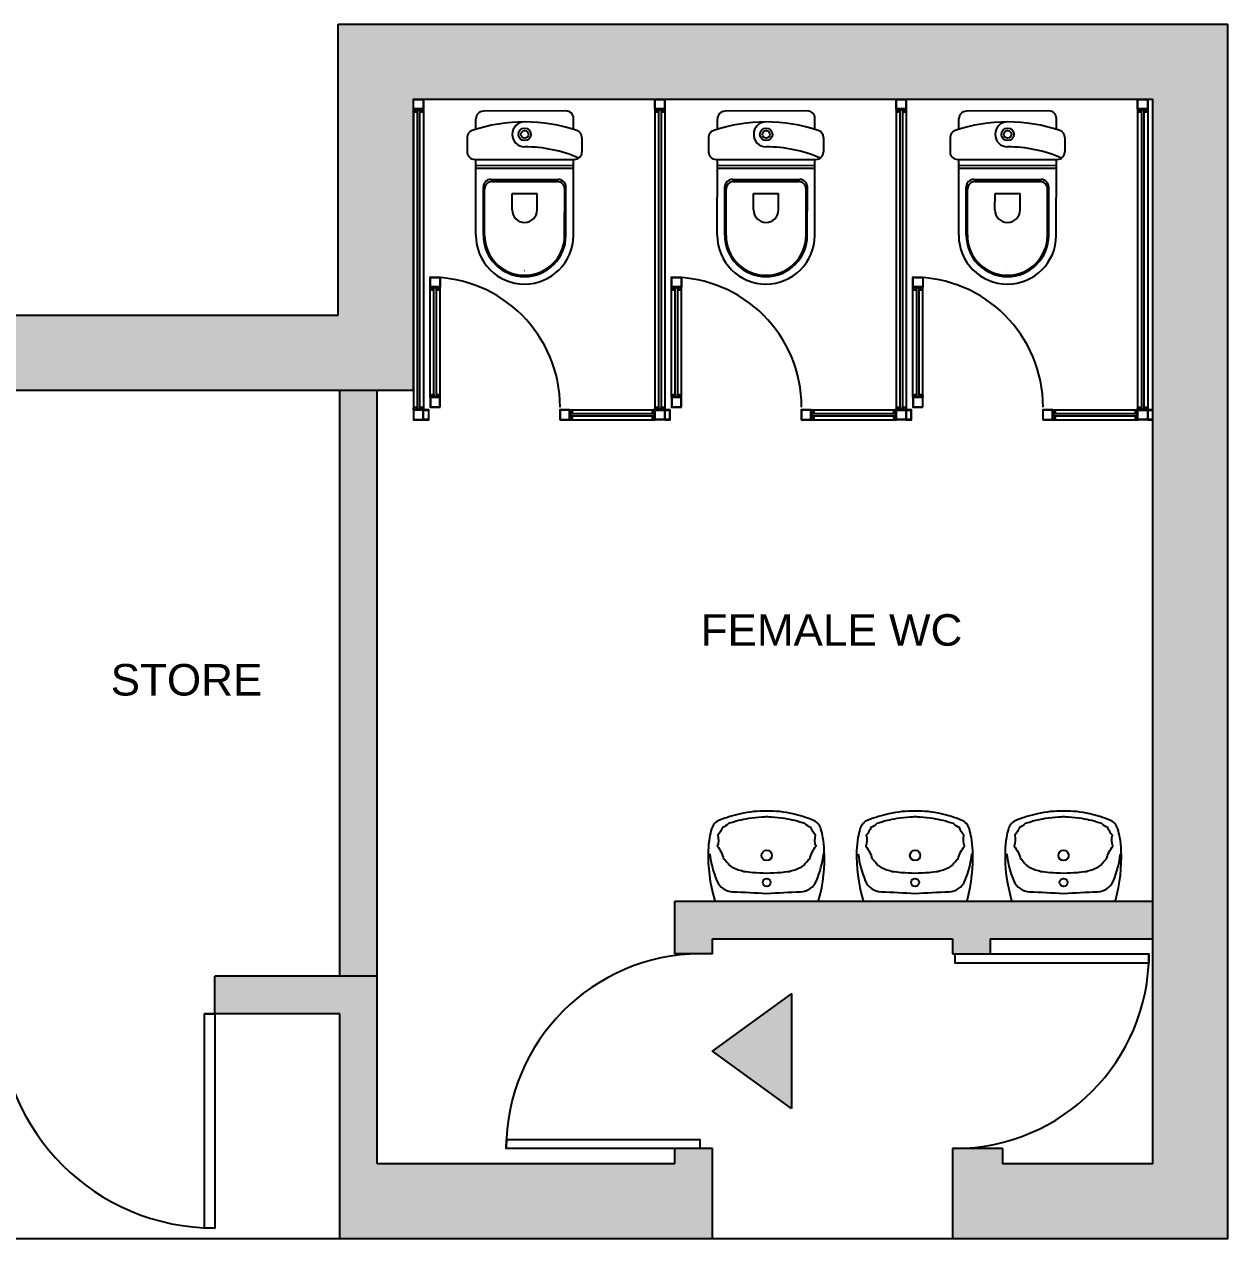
# Model space of a CAD drawing. Extents: x 128652 to 138698, y 161007 to 165865.
# Drawn here: x 133887 to 138698, y 161007 to 165865 of the extents above; entities that cross this region are included whole.
import ezdxf

# ---------------------------------------------------------------- set-up
doc = ezdxf.new("R2010")
doc.units = 0
doc.header["$LTSCALE"] = 25
for name, color, linetype in [('A-DOORS___FRAMES-G', 7, 'CONTINUOUS'), ('A-EXTERNAL_WALLS-G', 7, 'CONTINUOUS'), ('A-GROUND_FLOOR_WALLS', 7, 'CONTINUOUS'), ('A-SANITARY', 7, 'CONTINUOUS'), ('A-TEXT', 7, 'CONTINUOUS'), ('A-WALL_HATCH', 254, 'CONTINUOUS'), ('WWW_CADBLOCKSFREE_COM', 7, 'CONTINUOUS')]:
    doc.layers.add(name, color=color, linetype=linetype)
doc.styles.get("Standard").update_dxf_attribs({"font": 'arial.ttf'})

# ---------------------------------------------------------------- blocks, each defined once
blk = doc.blocks.new('*U2')
at = {"layer": 'A-WALL_HATCH', "linetype": 'CONTINUOUS'}
for points in [[(135142.2, 164401), (135142.2, 165864.9), (135148.2, 164401)], [(135148.2, 164401), (135142.2, 165864.9), (135148.2, 165864.9)], [(135148.2, 164401), (135148.2, 165864.9), (135298.2, 164401)], [(135298.2, 164401), (135148.2, 165864.9), (135298.2, 165864.9)], [(135298.2, 164401), (135298.2, 165864.9), (135442.2, 164401)], [(135442.2, 164401), (135298.2, 165864.9), (135442.2, 165864.9)], [(135442.2, 165564.9), (135442.2, 165864.9), (135482.2, 165564.9)], [(135482.2, 165564.9), (135442.2, 165864.9), (135482.2, 165864.9)], [(135482.2, 165564.9), (135482.2, 165864.9), (136488.2, 165564.9)], [(136488.2, 165564.9), (135482.2, 165864.9), (136488.2, 165864.9)], [(136488.2, 165564.9), (136488.2, 165864.9), (136638.2, 165564.9)], [(136638.2, 165564.9), (136488.2, 165864.9), (136638.2, 165864.9)], [(136638.2, 165564.9), (136638.2, 165864.9), (137598.2, 165564.9)], [(137598.2, 165564.9), (136638.2, 165864.9), (137598.2, 165864.9)], [(137598.2, 165564.9), (137598.2, 165864.9), (137670.4, 165564.9)], [(137670.4, 165564.9), (137598.2, 165864.9), (137670.4, 165864.9)], [(137670.4, 165564.9), (137670.4, 165864.9), (137748.2, 165564.9)], [(137748.2, 165564.9), (137670.4, 165864.9), (137748.2, 165864.9)], [(137748.2, 165564.9), (137748.2, 165864.9), (137798.2, 165564.9)], [(137798.2, 165564.9), (137748.2, 165864.9), (137798.2, 165864.9)], [(137798.2, 165564.9), (137798.2, 165864.9), (138398.2, 165564.9)], [(138398.2, 165564.9), (137798.2, 165864.9), (138398.2, 165864.9)], [(138398.2, 161007.3), (138398.2, 165864.9), (138698.2, 161007.3)], [(138698.2, 161007.3), (138398.2, 165864.9), (138698.2, 165864.9)], [(133786.3, 164401.4), (133786.3, 164701), (134648.3, 164401.1)], [(134648.3, 164401.1), (133786.3, 164701), (134648.3, 164701)], [(134648.3, 164401.1), (134648.3, 164701), (135142.2, 164401)], [(135142.2, 164401), (134648.3, 164701), (135142.2, 164701)], [(136488.2, 162146.9), (136488.2, 162357.3), (136638.2, 162146.9)], [(136638.2, 162146.9), (136488.2, 162357.3), (136638.2, 162357.3)], [(136638.2, 162207.3), (136638.2, 162357.3), (137598.2, 162207.3)], [(137598.2, 162207.3), (136638.2, 162357.3), (137598.2, 162357.3)], [(137598.2, 162146.9), (137598.2, 162357.3), (137670.4, 162146.9)], [(137670.4, 162146.9), (137598.2, 162357.3), (137670.4, 162357.3)], [(137670.4, 162146.9), (137670.4, 162357.3), (137748.2, 162146.9)], [(137748.2, 162146.9), (137670.4, 162357.3), (137748.2, 162357.3)], [(137748.2, 162207.3), (137748.2, 162357.3), (137798.2, 162207.3)], [(137798.2, 162207.3), (137748.2, 162357.3), (137798.2, 162357.3)], [(137798.2, 162207.3), (137798.2, 162357.3), (138398.2, 162207.3)], [(138398.2, 162207.3), (137798.2, 162357.3), (138398.2, 162357.3)], [(134648.3, 161907.3), (134648.3, 162057.3), (135142.2, 161907.3)], [(135142.2, 161907.3), (134648.3, 162057.3), (135142.2, 162057.3)], [(135142.2, 161907.3), (135142.2, 162057.3), (135148.2, 161907.3)], [(135148.2, 161907.3), (135142.2, 162057.3), (135148.2, 162057.3)], [(135148.2, 161007.3), (135148.2, 162057.3), (135298.2, 161007.3)], [(135298.2, 161007.3), (135148.2, 162057.3), (135298.2, 162057.3)], [(136488.2, 161007.3), (136488.2, 161367.8), (136638.2, 161007.3)], [(136638.2, 161007.3), (136488.2, 161367.8), (136638.2, 161367.8)], [(137598.2, 161007.3), (137598.2, 161367.8), (137670.4, 161007.3)], [(137670.4, 161007.3), (137598.2, 161367.8), (137670.4, 161367.8)], [(137670.4, 161007.3), (137670.4, 161367.8), (137748.2, 161007.3)], [(137748.2, 161007.3), (137670.4, 161367.8), (137748.2, 161367.8)], [(137748.2, 161007.3), (137748.2, 161367.8), (137798.2, 161007.3)], [(137798.2, 161007.3), (137748.2, 161367.8), (137798.2, 161367.8)], [(135298.2, 161007.3), (135298.2, 161307.3), (135442.2, 161007.3)], [(135442.2, 161007.3), (135298.2, 161307.3), (135442.2, 161307.3)], [(135442.2, 161007.3), (135442.2, 161307.3), (135482.2, 161007.3)], [(135482.2, 161007.3), (135442.2, 161307.3), (135482.2, 161307.3)], [(135482.2, 161007.3), (135482.2, 161307.3), (136488.2, 161007.3)], [(136488.2, 161007.3), (135482.2, 161307.3), (136488.2, 161307.3)], [(137798.2, 161007.3), (137798.2, 161307.3), (138398.2, 161007.3)], [(138398.2, 161007.3), (137798.2, 161307.3), (138398.2, 161307.3)]]:
    blk.add_solid(points, dxfattribs=at)
blk = doc.blocks.new('*U3')
at = {"layer": 'A-WALL_HATCH', "linetype": 'CONTINUOUS'}
for points in [[(135148.2, 162057.3), (135148.2, 164401), (135298.2, 162057.3)], [(135298.2, 162057.3), (135148.2, 164401), (135298.2, 164401)]]:
    blk.add_solid(points, dxfattribs=at)
blk = doc.blocks.new('WCOLUM')
at = {"layer": 'WWW_CADBLOCKSFREE_COM'}
for p, q in [((-19.25, 50.27), (-19.29, 19.88)), ((-16.25, 50.27), (-16.27, 30.92)), ((-15.75, 50.27), (-15.77, 31.76)), ((16.25, 50.22), (16.23, 31.72)), ((16.75, 50.22), (16.73, 30.87)), ((19.75, 50.22), (19.71, 19.88)), ((-4.76, 40.07), (-4.77, 33.57)), ((5.24, 40.06), (5.23, 33.55)), ((5.23, 33.55), (-4.77, 33.57)), ((13.72, 27.87), (-13.28, 27.91)), ((13.22, 28.72), (-12.78, 28.76)), ((20.22, 19.88), (-19.67, 19.88)), ((19.71, 23.34), (-19.29, 23.4)), ((19.71, 22.21), (-19.29, 22.26)), ((-22.68, 11.17), (-22.67, 16.88)), ((23.21, 11.15), (23.22, 16.87)), ((-19.31, 7.88), (-19.31, 3.5)), ((19.69, 7.83), (19.69, 3.6)), ((-16.32, 0.49), (16.68, 0.6))]:
    blk.add_line(p, q, dxfattribs=at)
for radius in [2.5, 1.5]:
    blk.add_circle((0.2, 9.86), radius, dxfattribs=at)
for centre, radius, start, end in [((0.25, 50.24), 19.5, 359.9159, 179.9159), ((0.25, 50.24), 16.5, 359.9159, 179.9159), ((0.25, 50.24), 16, 359.9159, 179.9159), ((0.24, 40.06), 5, 359.9159, 179.9159), ((-13.27, 30.91), 3, 179.9159, 269.9159), ((-12.77, 31.76), 3, 179.9159, 269.9159), ((13.23, 31.72), 3, 269.9159, 359.9159), ((13.73, 30.87), 3, 269.9159, 359.9159), ((-19.67, 16.88), 3, 89.9961, 179.9159), ((20.22, 16.88), 3, 359.9159, 89.9961), ((0.28, 69.86), 55, 246.7686, 269.9159), ((0.2, 9.86), 5, 269.9159, 89.9159), ((-19.68, 11.16), 3, 179.9159, 251.2183), ((20.21, 11.15), 3, 288.75, 359.9159), ((0.28, 69.86), 65, 251.2183, 288.75), ((-16.31, 3.49), 3, 179.9159, 269.9159), ((16.69, 3.6), 3, 269.9159, 359.9159)]:
    blk.add_arc(centre, radius, start, end, dxfattribs=at)
blk = doc.blocks.new('*U5')
at = {"layer": 'A-GROUND_FLOOR_WALLS', "color": 252, "linetype": 'CONTINUOUS'}
blk.add_solid([(136953.9, 161527.8), (136638.2, 161757.3), (136953.9, 161986.8)], dxfattribs=at)

msp = doc.modelspace()

# ---------------------------------------------------------------- linework, layer by layer
at = {"layer": 'A-DOORS___FRAMES-G', "linetype": 'CONTINUOUS'}
for points in [[(137608.4, 162146.9), (138383.3, 162146.9), (138382.4, 162109.9), (137608.4, 162109.9)], [(134648.3, 161907.3), (134648.3, 161050.1), (134607.3, 161051), (134607.3, 161907.3)], [(136588.2, 161367.8), (135813.3, 161367.8), (135814.2, 161404.8), (136588.2, 161404.8)]]:
    msp.add_lwpolyline(points, close=True, dxfattribs=at)
for centre, radius, start, end in [((136592.5, 161367.7), 779.2, 90.3189, 179.996), ((137604.1, 162147), 779.2, 270.3189, 359.996), ((134648.3, 161912.1), 862.1, 180.3189, 269.996)]:
    msp.add_arc(centre, radius, start, end, dxfattribs=at)
at = {"layer": 'A-EXTERNAL_WALLS-G', "color": 7}
for p, q in [((135142.2, 165864.9), (138698.2, 165864.9)), ((135142.2, 164701), (135142.2, 165864.9)), ((138698.2, 161007.3), (138698.2, 165864.9)), ((135442.2, 165564.9), (138398.2, 165564.9)), ((135442.2, 164401), (135442.2, 165564.9)), ((128652.2, 164701), (135142.2, 164701)), ((128927.2, 164401), (135442.2, 164401)), ((136488.2, 161307.3), (135298.2, 161307.3)), ((138398.2, 161307.3), (137798.2, 161307.3)), ((136638.2, 161007.3), (135148.2, 161007.3)), ((138698.2, 161007.3), (137598.2, 161007.3))]:
    msp.add_line(p, q, dxfattribs=at)
at = {"layer": 'A-EXTERNAL_WALLS-G'}
for p, q in [((138698.2, 161007.3), (138698.2, 165864.9)), ((138398.2, 161307.3), (138398.2, 165564.9)), ((135148.2, 162057.3), (135148.2, 164401)), ((135298.2, 162057.3), (135298.2, 164401)), ((136488.2, 162146.9), (136488.2, 162357.3)), ((136488.2, 162357.3), (137748.2, 162357.3)), ((137670.4, 162357.3), (138398.2, 162357.3)), ((136638.2, 162146.9), (136638.2, 162207.3)), ((136638.2, 162207.3), (137598.2, 162207.3)), ((137598.2, 162207.3), (137598.2, 162146.9)), ((137748.2, 162207.3), (137748.2, 162146.9)), ((137748.2, 162207.3), (138398.2, 162207.3)), ((136638.2, 162146.9), (136488.2, 162146.9)), ((137598.2, 162146.9), (137748.2, 162146.9)), ((135298.2, 162057.3), (134648.3, 162057.3)), ((134648.3, 161907.3), (134648.3, 162057.3)), ((135298.2, 161307.3), (135298.2, 162057.3)), ((135148.2, 161907.3), (134607.3, 161907.3)), ((135148.2, 161007.3), (135148.2, 161907.3)), ((136488.2, 161307.3), (136488.2, 161367.8)), ((136638.2, 161367.8), (136488.2, 161367.8)), ((136638.2, 161007.3), (136638.2, 161367.8)), ((137598.2, 161367.8), (137598.2, 161007.3)), ((137798.2, 161367.8), (137598.2, 161367.8)), ((137798.2, 161367.8), (137648.2, 161367.8)), ((137798.2, 161367.8), (137798.2, 161307.3)), ((135148.2, 161007.3), (132225.2, 161007.3)), ((137598.2, 161007.3), (136638.2, 161007.3))]:
    msp.add_line(p, q, dxfattribs=at)
at = {"layer": 'A-SANITARY', "linetype": 'CONTINUOUS'}
for points in [[(136854.9, 162357.3), (137054.9, 162357.3, 0.334037), (137063.8, 162364, 0.07779), (137085.2, 162559.6, 0.036824), (137079.9, 162611.6, 0.024752), (137071.9, 162646.5, 0.238328), (137039.5, 162681.7, 0.035567), (136959.3, 162706.8, 0.067923), (136854.9, 162717.3, 0.067923), (136750.4, 162706.8, 0.034252), (136666.8, 162681.7, 0.238328), (136634.4, 162646.5, 0.024752), (136626.4, 162611.6, 0.036824), (136621.1, 162559.6, 0.077634), (136646, 162364, 0.334037), (136654.8, 162357.3)], [(136717.3, 162493.6, -0.035691), (136741.5, 162482.7, -0.041501), (136763.5, 162476.6, -0.028151), (136799.6, 162471.9, -0.018529), (136854.9, 162469.8, -0.018529), (136910.1, 162471.9, -0.028151), (136946.2, 162476.6, -0.041501), (136968.2, 162482.7, -0.035691), (136992.4, 162493.6, -0.068516), (137003.4, 162501.7, -0.026813), (137027, 162527.1, -0.114148), (137052.3, 162577.3, -0.147339), (137050, 162621.2, -0.097108), (137031.7, 162651.9, -0.121016), (137007.9, 162668.1, -0.027989), (136967.3, 162680.7, -0.02959), (136927.7, 162688.1, -0.00857), (136874.7, 162693.9, -0.023053), (136854.9, 162694.8, -0.023053), (136835, 162693.9, -0.00857), (136782, 162688.1, -0.02959), (136742.5, 162680.7, -0.027989), (136701.8, 162668.1, -0.121016), (136678, 162651.9, -0.097108), (136659.7, 162621.2, -0.147339), (136657.4, 162577.3, -0.114148), (136682.7, 162527.1, -0.026813), (136706.3, 162501.7, -0.068516)], [(137448.4, 162357.3), (137648.4, 162357.3, 0.334037), (137657.3, 162364, 0.07779), (137678.7, 162559.6, 0.036824), (137673.4, 162611.6, 0.024752), (137665.4, 162646.5, 0.238328), (137633, 162681.7, 0.035567), (137552.9, 162706.8, 0.067923), (137448.4, 162717.3, 0.067923), (137343.9, 162706.8, 0.034252), (137260.3, 162681.7, 0.238328), (137228, 162646.5, 0.024752), (137220, 162611.6, 0.036824), (137214.6, 162559.6, 0.077634), (137239.5, 162364, 0.334037), (137248.3, 162357.3)], [(137310.9, 162493.6, -0.035691), (137335, 162482.7, -0.041501), (137357, 162476.6, -0.028151), (137393.1, 162471.9, -0.018529), (137448.4, 162469.8, -0.018529), (137503.6, 162471.9, -0.028151), (137539.7, 162476.6, -0.041501), (137561.7, 162482.7, -0.035691), (137585.9, 162493.6, -0.068516), (137596.9, 162501.7, -0.026813), (137620.5, 162527.1, -0.114148), (137645.9, 162577.3, -0.147339), (137643.6, 162621.2, -0.097108), (137625.2, 162651.9, -0.121016), (137601.4, 162668.1, -0.027989), (137560.8, 162680.7, -0.02959), (137521.2, 162688.1, -0.00857), (137468.2, 162693.9, -0.023053), (137448.4, 162694.8, -0.023053), (137428.6, 162693.9, -0.00857), (137375.5, 162688.1, -0.02959), (137336, 162680.7, -0.027989), (137295.4, 162668.1, -0.121016), (137271.5, 162651.9, -0.097108), (137253.2, 162621.2, -0.147339), (137250.9, 162577.3, -0.114148), (137276.2, 162527.1, -0.026813), (137299.9, 162501.7, -0.068516)], [(138041.9, 162357.3), (138242, 162357.3, 0.334037), (138250.8, 162364, 0.07779), (138272.3, 162559.6, 0.036824), (138266.9, 162611.6, 0.024752), (138258.9, 162646.5, 0.238328), (138226.6, 162681.7, 0.035567), (138146.4, 162706.8, 0.067923), (138041.9, 162717.3, 0.067923), (137937.4, 162706.8, 0.034252), (137853.9, 162681.7, 0.238328), (137821.5, 162646.5, 0.024752), (137813.5, 162611.6, 0.036824), (137808.2, 162559.6, 0.077634), (137833, 162364, 0.334037), (137841.9, 162357.3)], [(137904.4, 162493.6, -0.035691), (137928.6, 162482.7, -0.041501), (137950.6, 162476.6, -0.028151), (137986.7, 162471.9, -0.018529), (138041.9, 162469.8, -0.018529), (138097.2, 162471.9, -0.028151), (138133.3, 162476.6, -0.041501), (138155.3, 162482.7, -0.035691), (138179.4, 162493.6, -0.068516), (138190.4, 162501.7, -0.026813), (138214.1, 162527.1, -0.114148), (138239.4, 162577.3, -0.147339), (138237.1, 162621.2, -0.097108), (138218.8, 162651.9, -0.121016), (138194.9, 162668.1, -0.027989), (138154.3, 162680.7, -0.02959), (138114.8, 162688.1, -0.00857), (138061.7, 162693.9, -0.023053), (138041.9, 162694.8, -0.023053), (138022.1, 162693.9, -0.00857), (137969, 162688.1, -0.02959), (137929.5, 162680.7, -0.027989), (137888.9, 162668.1, -0.121016), (137865.1, 162651.9, -0.097108), (137846.7, 162621.2, -0.147339), (137844.4, 162577.3, -0.114148), (137869.7, 162527.1, -0.026813), (137893.4, 162501.7, -0.068516)]]:
    msp.add_lwpolyline(points, format="xyb", close=True, dxfattribs=at)
for points in [[(136627.5, 162547, 0.073872), (136655.8, 162438.7, 0.291135), (136718.9, 162395.3, -0.007583), (136854.9, 162388.2, -0.007583), (136990.8, 162395.3, 0.291135), (137053.9, 162438.7, 0.073872), (137082.2, 162547)], [(137221.1, 162547, 0.073872), (137249.3, 162438.7, 0.291135), (137312.5, 162395.3, -0.007583), (137448.4, 162388.2, -0.007583), (137584.3, 162395.3, 0.291135), (137647.4, 162438.7, 0.073872), (137675.7, 162547)], [(137814.6, 162547, 0.073872), (137842.8, 162438.7, 0.291135), (137906, 162395.3, -0.007583), (138041.9, 162388.2, -0.007583), (138177.8, 162395.3, 0.291135), (138241, 162438.7, 0.073872), (138269.2, 162547)]]:
    msp.add_lwpolyline(points, format="xyb", dxfattribs=at)
for centre, radius in [((136854.9, 162540.6), 20.7), ((137448.4, 162540.6), 20.7), ((138041.9, 162540.6), 20.7), ((136854.9, 162432.6), 15.8), ((137448.4, 162432.6), 15.8), ((138041.9, 162432.6), 15.8)]:
    msp.add_circle(centre, radius, dxfattribs=at)
at = {"layer": 'A-TEXT'}
msp.add_lwpolyline([(136953.9, 161527.8), (136638.2, 161757.3), (136953.9, 161986.8), (136953.9, 161527.8)], dxfattribs=at)
at = {"layer": 'WWW_CADBLOCKSFREE_COM', "linetype": 'CONTINUOUS'}
for p, q in [((135442.2, 165524.9), (135442.2, 164323.4)), ((135457.2, 165523.4), (135457.2, 164324.9)), ((135467.2, 165523.4), (135467.2, 164324.9)), ((135482.2, 165523.4), (135482.2, 164323.4)), ((136407.5, 165524.9), (136407.5, 165004.4)), ((136407.5, 165524.9), (136407.5, 164323.4)), ((136422.5, 165523.4), (136422.5, 164324.9)), ((136432.5, 165523.4), (136432.5, 164324.9)), ((136447.5, 165524.9), (136447.5, 164323.4)), ((136447.5, 165523.4), (136447.5, 165004.4)), ((137372.9, 165524.9), (137372.9, 165004.4)), ((137372.9, 165524.9), (137372.9, 164323.4)), ((137387.9, 165523.4), (137387.9, 164324.9)), ((137397.9, 165523.4), (137397.9, 164324.9)), ((137412.9, 165524.9), (137412.9, 164323.4)), ((137412.9, 165523.4), (137412.9, 165004.4)), ((138338.2, 165524.9), (138338.2, 165004.4)), ((138338.2, 165524.9), (138338.2, 164323.4)), ((138353.2, 165523.4), (138353.2, 164324.9)), ((138363.2, 165523.4), (138363.2, 164324.9)), ((138378.2, 165524.9), (138378.2, 164323.4)), ((138378.2, 165523.4), (138378.2, 165004.4)), ((135509.2, 164373.4), (135509.2, 164813.4)), ((135524.2, 164374.9), (135524.2, 164811.9)), ((135534.2, 164374.9), (135534.2, 164811.9)), ((135549.2, 164373.4), (135549.2, 164813.4)), ((136474.6, 164373.4), (136474.6, 164813.4)), ((136489.6, 164374.9), (136489.6, 164811.9)), ((136499.6, 164374.9), (136499.6, 164811.9)), ((136514.6, 164373.4), (136514.6, 164813.4)), ((137439.9, 164373.4), (137439.9, 164813.4)), ((137454.9, 164374.9), (137454.9, 164811.9)), ((137464.9, 164374.9), (137464.9, 164811.9)), ((137479.9, 164373.4), (137479.9, 164813.4)), ((136067.7, 164323.4), (136409.1, 164323.4)), ((136069.2, 164308.4), (136406, 164308.4)), ((136069.2, 164298.4), (136406, 164298.4)), ((137033.1, 164323.4), (137374.4, 164323.4)), ((137034.6, 164308.4), (137371.4, 164308.4)), ((137034.6, 164298.4), (137371.4, 164298.4)), ((137998.4, 164323.4), (138339.7, 164323.4)), ((137999.9, 164308.4), (138336.7, 164308.4)), ((137999.9, 164298.4), (138336.7, 164298.4)), ((136067.7, 164283.4), (136409.1, 164283.4)), ((137033.1, 164283.4), (137374.4, 164283.4)), ((137998.4, 164283.4), (138339.7, 164283.4))]:
    msp.add_line(p, q, dxfattribs=at)
at = {"layer": 'WWW_CADBLOCKSFREE_COM', "linetype": 'CONTINUOUS', "flags": 128}
for points in [[(135482.2, 165524.9), (135442.2, 165524.9), (135442.2, 165564.9), (135482.2, 165564.9)], [(135480.9, 165526.2), (135443.5, 165526.2), (135443.5, 165563.6), (135480.9, 165563.6)], [(136447.5, 165524.9), (136407.5, 165524.9), (136407.5, 165564.9), (136447.5, 165564.9)], [(136446.2, 165526.2), (136408.8, 165526.2), (136408.8, 165563.6), (136446.2, 165563.6)], [(137412.9, 165524.9), (137372.9, 165524.9), (137372.9, 165564.9), (137412.9, 165564.9)], [(137411.6, 165526.2), (137374.2, 165526.2), (137374.2, 165563.6), (137411.6, 165563.6)], [(138378.2, 165524.9), (138338.2, 165524.9), (138338.2, 165564.9), (138378.2, 165564.9)], [(138376.9, 165526.2), (138339.5, 165526.2), (138339.5, 165563.6), (138376.9, 165563.6)], [(135446.2, 165524.4), (135443.2, 165524.4), (135443.2, 165518.9), (135447.2, 165514.9), (135455.2, 165514.9), (135455.2, 165524.4), (135452.2, 165524.4), (135452.2, 165523.4), (135454.2, 165523.4), (135454.2, 165515.9), (135447.6, 165515.9), (135444.2, 165519.3), (135444.2, 165523.4), (135446.2, 165523.4)], [(135468.7, 165513.4), (135468.7, 165524.4), (135455.7, 165524.4), (135455.7, 165513.4), (135456.7, 165513.4), (135456.7, 165523.4), (135467.7, 165523.4), (135467.7, 165513.4)], [(135478.2, 165523.4), (135480.2, 165523.4), (135480.2, 165519.3), (135476.8, 165515.9), (135470.2, 165515.9), (135470.2, 165523.4), (135472.2, 165523.4), (135472.2, 165524.4), (135469.2, 165524.4), (135469.2, 165514.9), (135477.2, 165514.9), (135481.2, 165518.9), (135481.2, 165524.4), (135478.2, 165524.4)], [(136411.5, 165524.4), (136408.5, 165524.4), (136408.5, 165518.9), (136412.5, 165514.9), (136420.5, 165514.9), (136420.5, 165524.4), (136417.5, 165524.4), (136417.5, 165523.4), (136419.5, 165523.4), (136419.5, 165515.9), (136412.9, 165515.9), (136409.5, 165519.3), (136409.5, 165523.4), (136411.5, 165523.4)], [(136434, 165513.4), (136434, 165524.4), (136421, 165524.4), (136421, 165513.4), (136422, 165513.4), (136422, 165523.4), (136433, 165523.4), (136433, 165513.4)], [(136443.5, 165523.4), (136445.5, 165523.4), (136445.5, 165519.3), (136442.1, 165515.9), (136435.5, 165515.9), (136435.5, 165523.4), (136437.5, 165523.4), (136437.5, 165524.4), (136434.5, 165524.4), (136434.5, 165514.9), (136442.5, 165514.9), (136446.5, 165518.9), (136446.5, 165524.4), (136443.5, 165524.4)], [(137376.9, 165524.4), (137373.9, 165524.4), (137373.9, 165518.9), (137377.9, 165514.9), (137385.9, 165514.9), (137385.9, 165524.4), (137382.9, 165524.4), (137382.9, 165523.4), (137384.9, 165523.4), (137384.9, 165515.9), (137378.3, 165515.9), (137374.9, 165519.3), (137374.9, 165523.4), (137376.9, 165523.4)], [(137399.4, 165513.4), (137399.4, 165524.4), (137386.4, 165524.4), (137386.4, 165513.4), (137387.4, 165513.4), (137387.4, 165523.4), (137398.4, 165523.4), (137398.4, 165513.4)], [(137408.9, 165523.4), (137410.9, 165523.4), (137410.9, 165519.3), (137407.4, 165515.9), (137400.9, 165515.9), (137400.9, 165523.4), (137402.9, 165523.4), (137402.9, 165524.4), (137399.9, 165524.4), (137399.9, 165514.9), (137407.9, 165514.9), (137411.9, 165518.9), (137411.9, 165524.4), (137408.9, 165524.4)], [(138342.2, 165524.4), (138339.2, 165524.4), (138339.2, 165518.9), (138343.2, 165514.9), (138351.2, 165514.9), (138351.2, 165524.4), (138348.2, 165524.4), (138348.2, 165523.4), (138350.2, 165523.4), (138350.2, 165515.9), (138343.6, 165515.9), (138340.2, 165519.3), (138340.2, 165523.4), (138342.2, 165523.4)], [(138364.7, 165513.4), (138364.7, 165524.4), (138351.7, 165524.4), (138351.7, 165513.4), (138352.7, 165513.4), (138352.7, 165523.4), (138363.7, 165523.4), (138363.7, 165513.4)], [(138374.2, 165523.4), (138376.2, 165523.4), (138376.2, 165519.3), (138372.8, 165515.9), (138366.2, 165515.9), (138366.2, 165523.4), (138368.2, 165523.4), (138368.2, 165524.4), (138365.2, 165524.4), (138365.2, 165514.9), (138373.2, 165514.9), (138377.2, 165518.9), (138377.2, 165524.4), (138374.2, 165524.4)], [(135549.2, 164853.4), (135549.2, 164813.4), (135509.2, 164813.4), (135509.2, 164853.4)], [(135547.9, 164852.1), (135547.9, 164814.7), (135510.5, 164814.7), (135510.5, 164852.1)], [(136514.6, 164853.4), (136514.6, 164813.4), (136474.6, 164813.4), (136474.6, 164853.4)], [(136513.3, 164852.1), (136513.3, 164814.7), (136475.9, 164814.7), (136475.9, 164852.1)], [(137479.9, 164853.4), (137479.9, 164813.4), (137439.9, 164813.4), (137439.9, 164853.4)], [(137478.6, 164852.1), (137478.6, 164814.7), (137441.2, 164814.7), (137441.2, 164852.1)], [(135513.2, 164812.9), (135510.2, 164812.9), (135510.2, 164807.4), (135514.2, 164803.4), (135522.2, 164803.4), (135522.2, 164812.9), (135519.2, 164812.9), (135519.2, 164811.9), (135521.2, 164811.9), (135521.2, 164804.4), (135514.6, 164804.4), (135511.2, 164807.8), (135511.2, 164811.9), (135513.2, 164811.9)], [(135535.7, 164801.9), (135535.7, 164812.9), (135522.7, 164812.9), (135522.7, 164801.9), (135523.7, 164801.9), (135523.7, 164811.9), (135534.7, 164811.9), (135534.7, 164801.9)], [(135545.2, 164811.9), (135547.2, 164811.9), (135547.2, 164807.8), (135543.8, 164804.4), (135537.2, 164804.4), (135537.2, 164811.9), (135539.2, 164811.9), (135539.2, 164812.9), (135536.2, 164812.9), (135536.2, 164803.4), (135544.2, 164803.4), (135548.2, 164807.4), (135548.2, 164812.9), (135545.2, 164812.9)], [(136478.6, 164812.9), (136475.6, 164812.9), (136475.6, 164807.4), (136479.6, 164803.4), (136487.6, 164803.4), (136487.6, 164812.9), (136484.6, 164812.9), (136484.6, 164811.9), (136486.6, 164811.9), (136486.6, 164804.4), (136480, 164804.4), (136476.6, 164807.8), (136476.6, 164811.9), (136478.6, 164811.9)], [(136501.1, 164801.9), (136501.1, 164812.9), (136488.1, 164812.9), (136488.1, 164801.9), (136489.1, 164801.9), (136489.1, 164811.9), (136500.1, 164811.9), (136500.1, 164801.9)], [(136510.6, 164811.9), (136512.6, 164811.9), (136512.6, 164807.8), (136509.1, 164804.4), (136502.6, 164804.4), (136502.6, 164811.9), (136504.6, 164811.9), (136504.6, 164812.9), (136501.6, 164812.9), (136501.6, 164803.4), (136509.6, 164803.4), (136513.6, 164807.4), (136513.6, 164812.9), (136510.6, 164812.9)], [(137443.9, 164812.9), (137440.9, 164812.9), (137440.9, 164807.4), (137444.9, 164803.4), (137452.9, 164803.4), (137452.9, 164812.9), (137449.9, 164812.9), (137449.9, 164811.9), (137451.9, 164811.9), (137451.9, 164804.4), (137445.3, 164804.4), (137441.9, 164807.8), (137441.9, 164811.9), (137443.9, 164811.9)], [(137466.4, 164801.9), (137466.4, 164812.9), (137453.4, 164812.9), (137453.4, 164801.9), (137454.4, 164801.9), (137454.4, 164811.9), (137465.4, 164811.9), (137465.4, 164801.9)], [(137475.9, 164811.9), (137477.9, 164811.9), (137477.9, 164807.8), (137474.5, 164804.4), (137467.9, 164804.4), (137467.9, 164811.9), (137469.9, 164811.9), (137469.9, 164812.9), (137466.9, 164812.9), (137466.9, 164803.4), (137474.9, 164803.4), (137478.9, 164807.4), (137478.9, 164812.9), (137475.9, 164812.9)], [(135513.2, 164373.9), (135510.2, 164373.9), (135510.2, 164379.4), (135514.2, 164383.4), (135522.2, 164383.4), (135522.2, 164373.9), (135519.2, 164373.9), (135519.2, 164374.9), (135521.2, 164374.9), (135521.2, 164382.4), (135514.6, 164382.4), (135511.2, 164379), (135511.2, 164374.9), (135513.2, 164374.9)], [(135535.7, 164384.9), (135535.7, 164373.9), (135522.7, 164373.9), (135522.7, 164384.9), (135523.7, 164384.9), (135523.7, 164374.9), (135534.7, 164374.9), (135534.7, 164384.9)], [(135545.2, 164374.9), (135547.2, 164374.9), (135547.2, 164379), (135543.8, 164382.4), (135537.2, 164382.4), (135537.2, 164374.9), (135539.2, 164374.9), (135539.2, 164373.9), (135536.2, 164373.9), (135536.2, 164383.4), (135544.2, 164383.4), (135548.2, 164379.4), (135548.2, 164373.9), (135545.2, 164373.9)], [(136478.6, 164373.9), (136475.6, 164373.9), (136475.6, 164379.4), (136479.6, 164383.4), (136487.6, 164383.4), (136487.6, 164373.9), (136484.6, 164373.9), (136484.6, 164374.9), (136486.6, 164374.9), (136486.6, 164382.4), (136480, 164382.4), (136476.6, 164379), (136476.6, 164374.9), (136478.6, 164374.9)], [(136501.1, 164384.9), (136501.1, 164373.9), (136488.1, 164373.9), (136488.1, 164384.9), (136489.1, 164384.9), (136489.1, 164374.9), (136500.1, 164374.9), (136500.1, 164384.9)], [(136510.6, 164374.9), (136512.6, 164374.9), (136512.6, 164379), (136509.1, 164382.4), (136502.6, 164382.4), (136502.6, 164374.9), (136504.6, 164374.9), (136504.6, 164373.9), (136501.6, 164373.9), (136501.6, 164383.4), (136509.6, 164383.4), (136513.6, 164379.4), (136513.6, 164373.9), (136510.6, 164373.9)], [(137443.9, 164373.9), (137440.9, 164373.9), (137440.9, 164379.4), (137444.9, 164383.4), (137452.9, 164383.4), (137452.9, 164373.9), (137449.9, 164373.9), (137449.9, 164374.9), (137451.9, 164374.9), (137451.9, 164382.4), (137445.3, 164382.4), (137441.9, 164379), (137441.9, 164374.9), (137443.9, 164374.9)], [(137466.4, 164384.9), (137466.4, 164373.9), (137453.4, 164373.9), (137453.4, 164384.9), (137454.4, 164384.9), (137454.4, 164374.9), (137465.4, 164374.9), (137465.4, 164384.9)], [(137475.9, 164374.9), (137477.9, 164374.9), (137477.9, 164379), (137474.5, 164382.4), (137467.9, 164382.4), (137467.9, 164374.9), (137469.9, 164374.9), (137469.9, 164373.9), (137466.9, 164373.9), (137466.9, 164383.4), (137474.9, 164383.4), (137478.9, 164379.4), (137478.9, 164373.9), (137475.9, 164373.9)], [(135446.2, 164323.9), (135443.2, 164323.9), (135443.2, 164329.4), (135447.2, 164333.4), (135455.2, 164333.4), (135455.2, 164323.9), (135452.2, 164323.9), (135452.2, 164324.9), (135454.2, 164324.9), (135454.2, 164332.4), (135447.6, 164332.4), (135444.2, 164329), (135444.2, 164324.9), (135446.2, 164324.9)], [(135468.7, 164334.9), (135468.7, 164323.9), (135455.7, 164323.9), (135455.7, 164334.9), (135456.7, 164334.9), (135456.7, 164324.9), (135467.7, 164324.9), (135467.7, 164334.9)], [(135478.2, 164324.9), (135480.2, 164324.9), (135480.2, 164329), (135476.8, 164332.4), (135470.2, 164332.4), (135470.2, 164324.9), (135472.2, 164324.9), (135472.2, 164323.9), (135469.2, 164323.9), (135469.2, 164333.4), (135477.2, 164333.4), (135481.2, 164329.4), (135481.2, 164323.9), (135478.2, 164323.9)], [(135549.2, 164333.4), (135549.2, 164373.4), (135509.2, 164373.4), (135509.2, 164333.4)], [(135547.9, 164334.7), (135547.9, 164372.1), (135510.5, 164372.1), (135510.5, 164334.7)], [(136411.5, 164323.9), (136408.5, 164323.9), (136408.5, 164329.4), (136412.5, 164333.4), (136420.5, 164333.4), (136420.5, 164323.9), (136417.5, 164323.9), (136417.5, 164324.9), (136419.5, 164324.9), (136419.5, 164332.4), (136412.9, 164332.4), (136409.5, 164329), (136409.5, 164324.9), (136411.5, 164324.9)], [(136434, 164334.9), (136434, 164323.9), (136421, 164323.9), (136421, 164334.9), (136422, 164334.9), (136422, 164324.9), (136433, 164324.9), (136433, 164334.9)], [(136443.5, 164324.9), (136445.5, 164324.9), (136445.5, 164329), (136442.1, 164332.4), (136435.5, 164332.4), (136435.5, 164324.9), (136437.5, 164324.9), (136437.5, 164323.9), (136434.5, 164323.9), (136434.5, 164333.4), (136442.5, 164333.4), (136446.5, 164329.4), (136446.5, 164323.9), (136443.5, 164323.9)], [(136514.6, 164333.4), (136514.6, 164373.4), (136474.6, 164373.4), (136474.6, 164333.4)], [(136513.3, 164334.7), (136513.3, 164372.1), (136475.9, 164372.1), (136475.9, 164334.7)], [(137376.9, 164323.9), (137373.9, 164323.9), (137373.9, 164329.4), (137377.9, 164333.4), (137385.9, 164333.4), (137385.9, 164323.9), (137382.9, 164323.9), (137382.9, 164324.9), (137384.9, 164324.9), (137384.9, 164332.4), (137378.3, 164332.4), (137374.9, 164329), (137374.9, 164324.9), (137376.9, 164324.9)], [(137399.4, 164334.9), (137399.4, 164323.9), (137386.4, 164323.9), (137386.4, 164334.9), (137387.4, 164334.9), (137387.4, 164324.9), (137398.4, 164324.9), (137398.4, 164334.9)], [(137408.9, 164324.9), (137410.9, 164324.9), (137410.9, 164329), (137407.4, 164332.4), (137400.9, 164332.4), (137400.9, 164324.9), (137402.9, 164324.9), (137402.9, 164323.9), (137399.9, 164323.9), (137399.9, 164333.4), (137407.9, 164333.4), (137411.9, 164329.4), (137411.9, 164323.9), (137408.9, 164323.9)], [(137479.9, 164333.4), (137479.9, 164373.4), (137439.9, 164373.4), (137439.9, 164333.4)], [(137478.6, 164334.7), (137478.6, 164372.1), (137441.2, 164372.1), (137441.2, 164334.7)], [(138342.2, 164323.9), (138339.2, 164323.9), (138339.2, 164329.4), (138343.2, 164333.4), (138351.2, 164333.4), (138351.2, 164323.9), (138348.2, 164323.9), (138348.2, 164324.9), (138350.2, 164324.9), (138350.2, 164332.4), (138343.6, 164332.4), (138340.2, 164329), (138340.2, 164324.9), (138342.2, 164324.9)], [(138364.7, 164334.9), (138364.7, 164323.9), (138351.7, 164323.9), (138351.7, 164334.9), (138352.7, 164334.9), (138352.7, 164324.9), (138363.7, 164324.9), (138363.7, 164334.9)], [(138374.2, 164324.9), (138376.2, 164324.9), (138376.2, 164329), (138372.8, 164332.4), (138366.2, 164332.4), (138366.2, 164324.9), (138368.2, 164324.9), (138368.2, 164323.9), (138365.2, 164323.9), (138365.2, 164333.4), (138373.2, 164333.4), (138377.2, 164329.4), (138377.2, 164323.9), (138374.2, 164323.9)], [(135482.2, 164323.4), (135442.2, 164323.4), (135442.2, 164283.4), (135482.2, 164283.4)], [(135480.9, 164322.1), (135443.5, 164322.1), (135443.5, 164284.7), (135480.9, 164284.7)], [(135483.5, 164322.1), (135502.2, 164322.1), (135502.2, 164284.7), (135483.5, 164284.7), (135483.5, 164283.4), (135503.5, 164283.4), (135503.5, 164323.4), (135483.5, 164323.4)], [(136027.7, 164283.4), (136067.7, 164283.4), (136067.7, 164323.4), (136027.7, 164323.4)], [(136029, 164284.7), (136066.4, 164284.7), (136066.4, 164322.1), (136029, 164322.1)], [(136068.2, 164319.4), (136068.2, 164322.4), (136073.7, 164322.4), (136077.7, 164318.4), (136077.7, 164310.4), (136068.2, 164310.4), (136068.2, 164313.4), (136069.2, 164313.4), (136069.2, 164311.4), (136076.7, 164311.4), (136076.7, 164318), (136073.3, 164321.4), (136069.2, 164321.4), (136069.2, 164319.4)], [(136079.2, 164296.9), (136068.2, 164296.9), (136068.2, 164309.9), (136079.2, 164309.9), (136079.2, 164308.9), (136069.2, 164308.9), (136069.2, 164297.9), (136079.2, 164297.9)], [(136069.2, 164287.4), (136069.2, 164285.4), (136073.3, 164285.4), (136076.7, 164288.8), (136076.7, 164295.4), (136069.2, 164295.4), (136069.2, 164293.4), (136068.2, 164293.4), (136068.2, 164296.4), (136077.7, 164296.4), (136077.7, 164288.4), (136073.7, 164284.4), (136068.2, 164284.4), (136068.2, 164287.4)], [(136396, 164296.9), (136407, 164296.9), (136407, 164309.9), (136396, 164309.9), (136396, 164308.9), (136406, 164308.9), (136406, 164297.9), (136396, 164297.9)], [(136407, 164319.4), (136407, 164322.4), (136401.5, 164322.4), (136397.5, 164318.4), (136397.5, 164310.4), (136407, 164310.4), (136407, 164313.4), (136406, 164313.4), (136406, 164311.4), (136398.5, 164311.4), (136398.5, 164318), (136401.9, 164321.4), (136406, 164321.4), (136406, 164319.4)], [(136406, 164287.4), (136406, 164285.4), (136401.9, 164285.4), (136398.5, 164288.8), (136398.5, 164295.4), (136406, 164295.4), (136406, 164293.4), (136407, 164293.4), (136407, 164296.4), (136397.5, 164296.4), (136397.5, 164288.4), (136401.5, 164284.4), (136407, 164284.4), (136407, 164287.4)], [(136447.5, 164283.4), (136407.5, 164283.4), (136407.5, 164323.4), (136447.5, 164323.4)], [(136446.2, 164284.7), (136408.8, 164284.7), (136408.8, 164322.1), (136446.2, 164322.1)], [(136447.5, 164322.1), (136466.2, 164322.1), (136466.2, 164284.7), (136447.5, 164284.7), (136447.5, 164283.4), (136467.5, 164283.4), (136467.5, 164323.4), (136447.5, 164323.4)], [(136448.9, 164322.1), (136467.6, 164322.1), (136467.6, 164284.7), (136448.9, 164284.7), (136448.9, 164283.4), (136468.9, 164283.4), (136468.9, 164323.4), (136448.9, 164323.4)], [(136993.1, 164283.4), (137033.1, 164283.4), (137033.1, 164323.4), (136993.1, 164323.4)], [(136994.4, 164284.7), (137031.8, 164284.7), (137031.8, 164322.1), (136994.4, 164322.1)], [(137033.6, 164319.4), (137033.6, 164322.4), (137039.1, 164322.4), (137043.1, 164318.4), (137043.1, 164310.4), (137033.6, 164310.4), (137033.6, 164313.4), (137034.6, 164313.4), (137034.6, 164311.4), (137042.1, 164311.4), (137042.1, 164318), (137038.6, 164321.4), (137034.6, 164321.4), (137034.6, 164319.4)], [(137044.6, 164296.9), (137033.6, 164296.9), (137033.6, 164309.9), (137044.6, 164309.9), (137044.6, 164308.9), (137034.6, 164308.9), (137034.6, 164297.9), (137044.6, 164297.9)], [(137034.6, 164287.4), (137034.6, 164285.4), (137038.6, 164285.4), (137042.1, 164288.8), (137042.1, 164295.4), (137034.6, 164295.4), (137034.6, 164293.4), (137033.6, 164293.4), (137033.6, 164296.4), (137043.1, 164296.4), (137043.1, 164288.4), (137039.1, 164284.4), (137033.6, 164284.4), (137033.6, 164287.4)], [(137361.4, 164296.9), (137372.4, 164296.9), (137372.4, 164309.9), (137361.4, 164309.9), (137361.4, 164308.9), (137371.4, 164308.9), (137371.4, 164297.9), (137361.4, 164297.9)], [(137372.4, 164319.4), (137372.4, 164322.4), (137366.9, 164322.4), (137362.9, 164318.4), (137362.9, 164310.4), (137372.4, 164310.4), (137372.4, 164313.4), (137371.4, 164313.4), (137371.4, 164311.4), (137363.9, 164311.4), (137363.9, 164318), (137367.3, 164321.4), (137371.4, 164321.4), (137371.4, 164319.4)], [(137371.4, 164287.4), (137371.4, 164285.4), (137367.3, 164285.4), (137363.9, 164288.8), (137363.9, 164295.4), (137371.4, 164295.4), (137371.4, 164293.4), (137372.4, 164293.4), (137372.4, 164296.4), (137362.9, 164296.4), (137362.9, 164288.4), (137366.9, 164284.4), (137372.4, 164284.4), (137372.4, 164287.4)], [(137412.9, 164283.4), (137372.9, 164283.4), (137372.9, 164323.4), (137412.9, 164323.4)], [(137411.6, 164284.7), (137374.2, 164284.7), (137374.2, 164322.1), (137411.6, 164322.1)], [(137412.9, 164322.1), (137431.6, 164322.1), (137431.6, 164284.7), (137412.9, 164284.7), (137412.9, 164283.4), (137432.9, 164283.4), (137432.9, 164323.4), (137412.9, 164323.4)], [(137414.2, 164322.1), (137432.9, 164322.1), (137432.9, 164284.7), (137414.2, 164284.7), (137414.2, 164283.4), (137434.2, 164283.4), (137434.2, 164323.4), (137414.2, 164323.4)], [(137958.4, 164283.4), (137998.4, 164283.4), (137998.4, 164323.4), (137958.4, 164323.4)], [(137959.7, 164284.7), (137997.1, 164284.7), (137997.1, 164322.1), (137959.7, 164322.1)], [(137998.9, 164319.4), (137998.9, 164322.4), (138004.4, 164322.4), (138008.4, 164318.4), (138008.4, 164310.4), (137998.9, 164310.4), (137998.9, 164313.4), (137999.9, 164313.4), (137999.9, 164311.4), (138007.4, 164311.4), (138007.4, 164318), (138004, 164321.4), (137999.9, 164321.4), (137999.9, 164319.4)], [(138009.9, 164296.9), (137998.9, 164296.9), (137998.9, 164309.9), (138009.9, 164309.9), (138009.9, 164308.9), (137999.9, 164308.9), (137999.9, 164297.9), (138009.9, 164297.9)], [(137999.9, 164287.4), (137999.9, 164285.4), (138004, 164285.4), (138007.4, 164288.8), (138007.4, 164295.4), (137999.9, 164295.4), (137999.9, 164293.4), (137998.9, 164293.4), (137998.9, 164296.4), (138008.4, 164296.4), (138008.4, 164288.4), (138004.4, 164284.4), (137998.9, 164284.4), (137998.9, 164287.4)], [(138326.7, 164296.9), (138337.7, 164296.9), (138337.7, 164309.9), (138326.7, 164309.9), (138326.7, 164308.9), (138336.7, 164308.9), (138336.7, 164297.9), (138326.7, 164297.9)], [(138337.7, 164319.4), (138337.7, 164322.4), (138332.2, 164322.4), (138328.2, 164318.4), (138328.2, 164310.4), (138337.7, 164310.4), (138337.7, 164313.4), (138336.7, 164313.4), (138336.7, 164311.4), (138329.2, 164311.4), (138329.2, 164318), (138332.6, 164321.4), (138336.7, 164321.4), (138336.7, 164319.4)], [(138336.7, 164287.4), (138336.7, 164285.4), (138332.6, 164285.4), (138329.2, 164288.8), (138329.2, 164295.4), (138336.7, 164295.4), (138336.7, 164293.4), (138337.7, 164293.4), (138337.7, 164296.4), (138328.2, 164296.4), (138328.2, 164288.4), (138332.2, 164284.4), (138337.7, 164284.4), (138337.7, 164287.4)], [(138378.2, 164283.4), (138338.2, 164283.4), (138338.2, 164323.4), (138378.2, 164323.4)], [(138376.9, 164284.7), (138339.5, 164284.7), (138339.5, 164322.1), (138376.9, 164322.1)], [(138378.2, 164322.1), (138396.9, 164322.1), (138396.9, 164284.7), (138378.2, 164284.7), (138378.2, 164283.4), (138398.2, 164283.4), (138398.2, 164323.4), (138378.2, 164323.4)]]:
    msp.add_lwpolyline(points, close=True, dxfattribs=at)
at = {"layer": 'WWW_CADBLOCKSFREE_COM'}
for points in [[(135885.5, 164880.1), (135886.4, 164880.1)], [(136850.9, 164880.1), (136851.7, 164880.1)], [(137816.2, 164880.1), (137817, 164880.1)]]:
    msp.add_lwpolyline(points, dxfattribs=at)
at = {"layer": 'WWW_CADBLOCKSFREE_COM', "linetype": 'CONTINUOUS'}
for centre in [(135509.2, 164333.4), (136474.6, 164333.4), (137439.9, 164333.4)]:
    msp.add_arc(centre, 520, 0, 90, dxfattribs=at)

# ---------------------------------------------------------------- block references
at = {"layer": 'A-GROUND_FLOOR_WALLS', "color": 252}
msp.add_blockref('*U5', (0, 0), dxfattribs=at)
at = {"layer": 'A-WALL_HATCH'}
for name in ['*U2', '*U3']:
    msp.add_blockref(name, (0, 0), dxfattribs=at)
at = {"layer": 'WWW_CADBLOCKSFREE_COM', "xscale": 10.00000000021828, "yscale": 10.00000000021828, "zscale": 10.00000000021828, "rotation": 180}
for p in [(135889.6, 165523.2), (136854.9, 165523.2), (137820.2, 165523.2)]:
    msp.add_blockref('WCOLUM', p, dxfattribs=at)

# ---------------------------------------------------------------- texts
at = {"layer": 'A-TEXT', "linetype": 'CONTINUOUS'}
for s, p in [('FEMALE WC', (136590.9, 163379.2)), ('STORE', (134232.1, 163180.1))]:
    msp.add_text(s, height=126, dxfattribs=at).set_placement(p)

doc.saveas('drawing.dxf')
